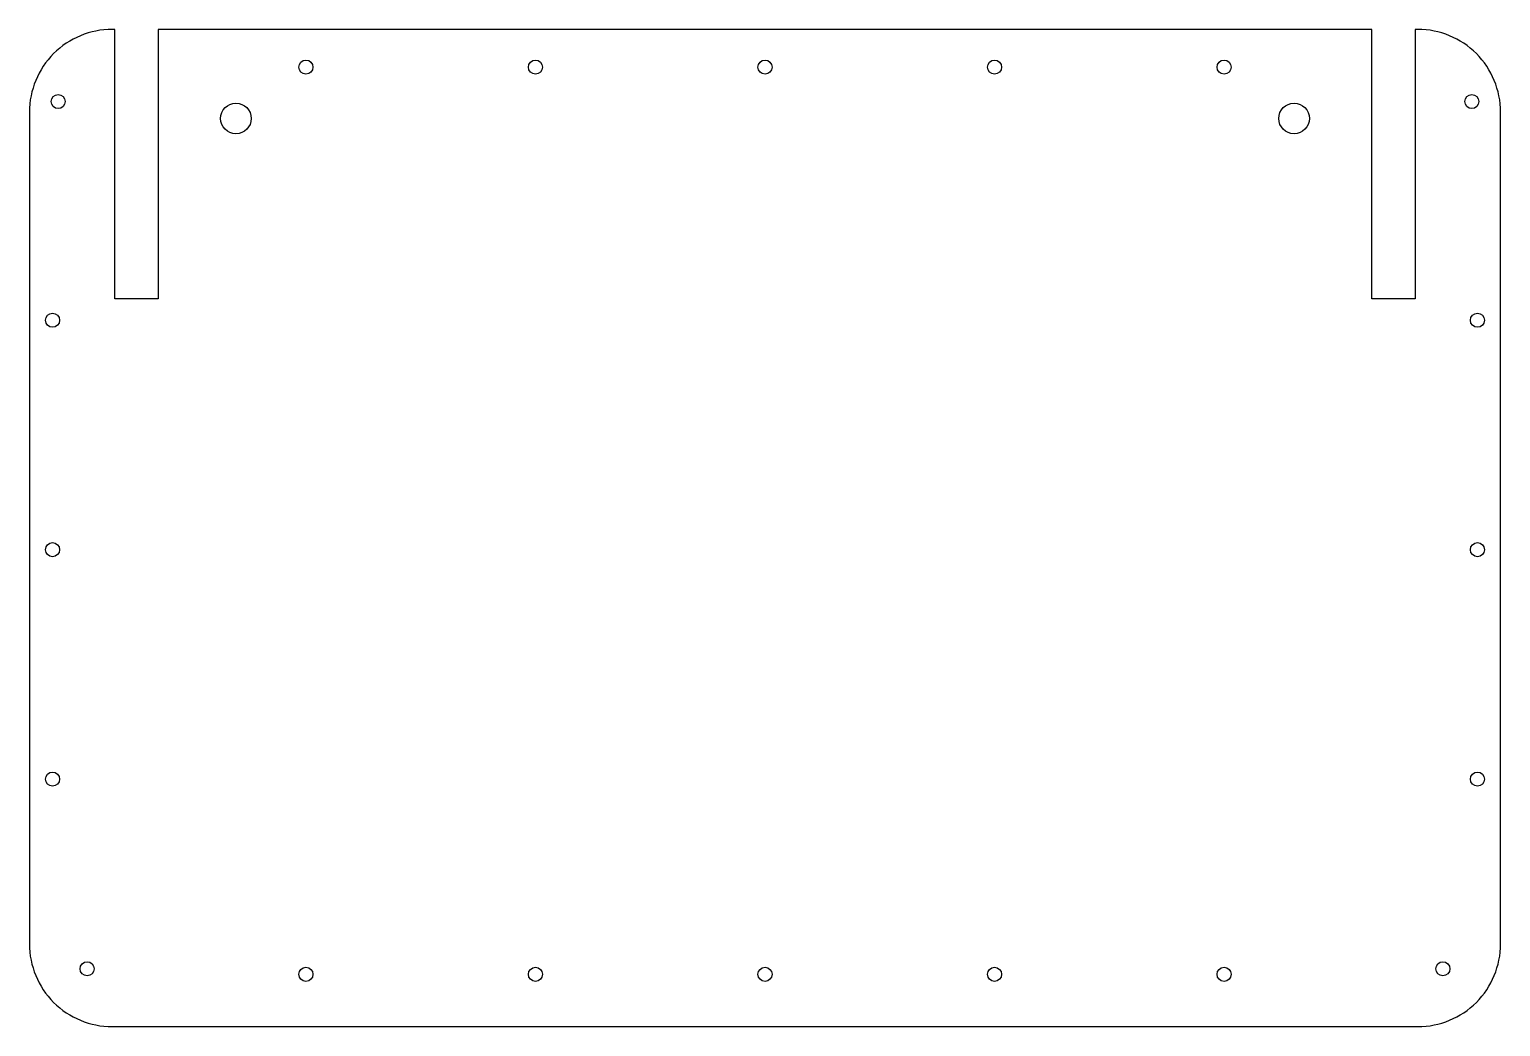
# Model space of a CAD drawing. Header units: millimetres. Extents: x -152 to 152, y -101 to 105.
import ezdxf

# ---------------------------------------------------------------- set-up
doc = ezdxf.new("R2010")
doc.units = ezdxf.units.MM
doc.layers.add('CUTOUTS', color=1, linetype='CONTINUOUS')
doc.layers.add('PERIMETER', color=5, linetype='CONTINUOUS')

msp = doc.modelspace()

# ---------------------------------------------------------------- linework, layer by layer
at = {"layer": 'CUTOUTS'}
for centre, radius in [((-94.58, 97), 1.45), ((-47.29, 97), 1.45), ((0, 97), 1.45), ((47.29, 97), 1.45), ((94.58, 97), 1.45), ((-145.63, 89.9), 1.45), ((145.63, 89.9), 1.45), ((-109, 86.42), 3.15), ((109, 86.42), 3.15), ((-146.78, 44.82), 1.45), ((146.78, 44.82), 1.45), ((-146.78, -2.47), 1.45), ((146.78, -2.47), 1.45), ((-146.78, -49.76), 1.45), ((146.78, -49.76), 1.45), ((-139.66, -88.86), 1.45), ((139.66, -88.86), 1.45), ((-94.58, -90), 1.45), ((-47.29, -90), 1.45), ((0, -90), 1.45), ((47.29, -90), 1.45), ((94.58, -90), 1.45)]:
    msp.add_circle(centre, radius, dxfattribs=at)
at = {"layer": 'PERIMETER'}
msp.add_lwpolyline([(-151.55, 87.72), (-151.55, -83.72, 0.414214), (-134.5, -100.77), (134.5, -100.77, 0.414214), (151.55, -83.72), (151.55, 87.72, 0.414214), (134.5, 104.77), (133.95, 104.77), (133.95, 49.27), (125.05, 49.27), (125.05, 104.77), (-125.05, 104.77), (-125.05, 49.27), (-133.95, 49.27), (-133.95, 104.77), (-134.5, 104.77, 0.414214)], format="xyb", close=True, dxfattribs=at)

doc.saveas('drawing.dxf')
